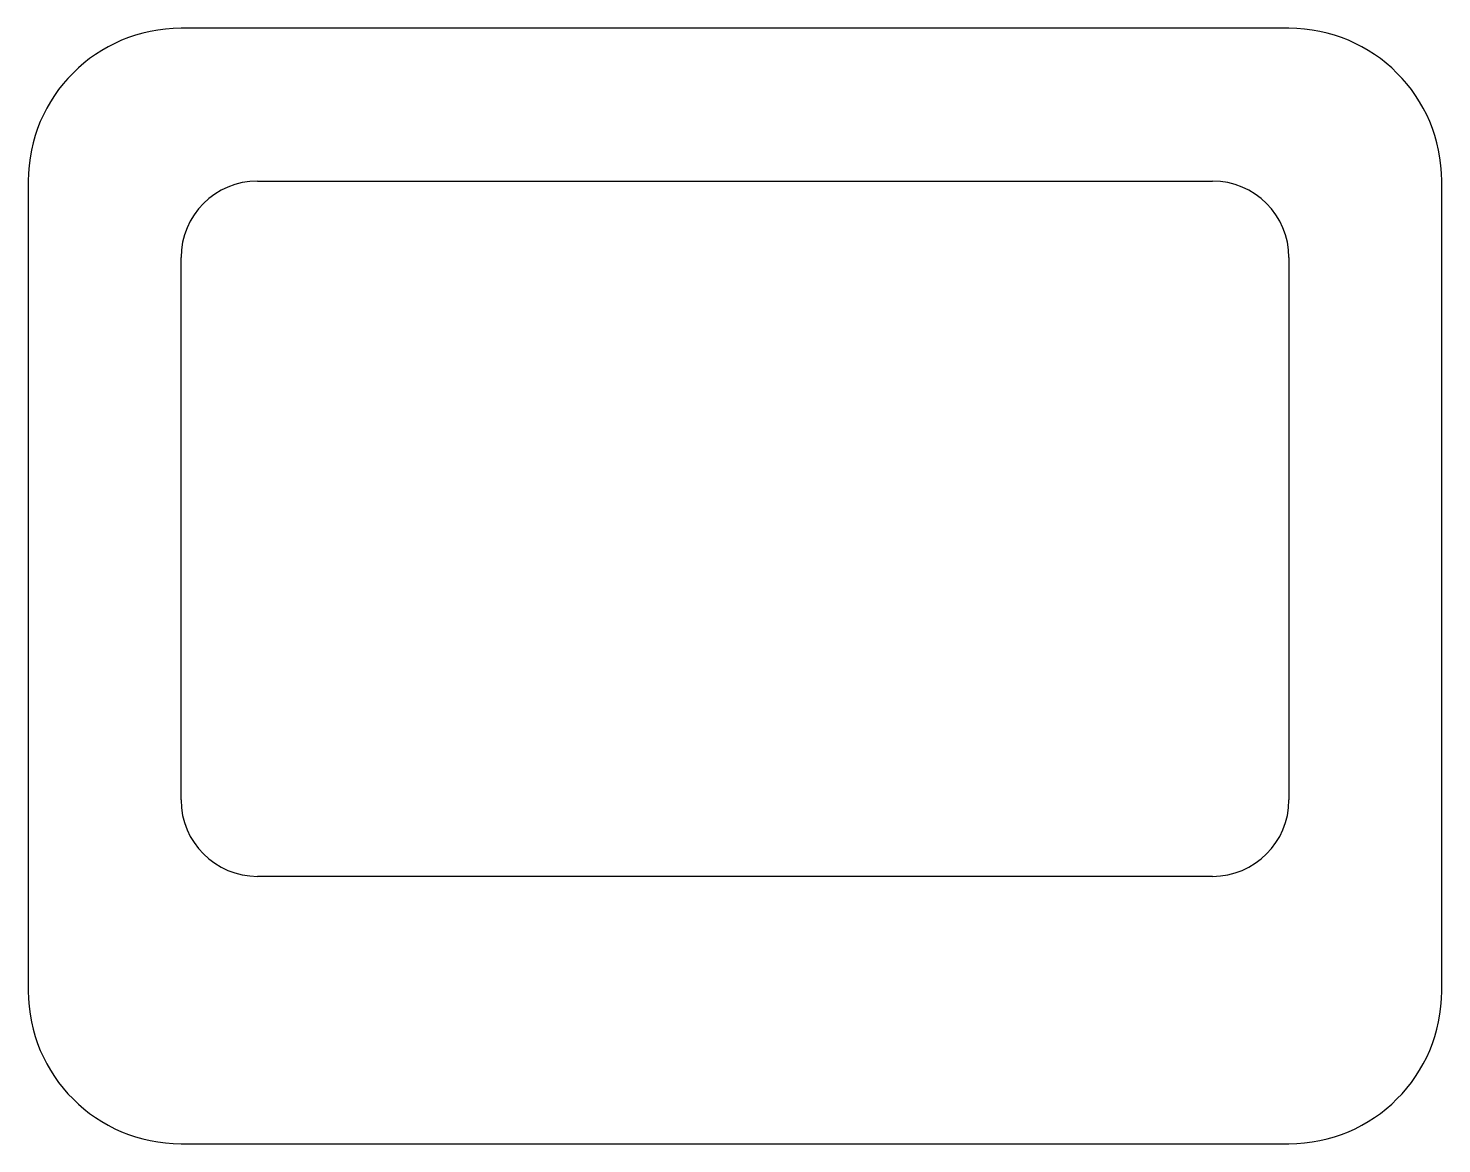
# Model space of a CAD drawing. Extents: x 3294.3 to 3331.3, y 1059.4 to 1088.6.
import ezdxf

# ---------------------------------------------------------------- set-up
doc = ezdxf.new("R2010")
doc.units = 0
doc.layers.get('0').update_dxf_attribs({"linetype": 'CONTINUOUS'})

msp = doc.modelspace()

# ---------------------------------------------------------------- linework, layer by layer
at = {"color": 0, "linetype": 'CONTINUOUS'}
for p, q in [((3327.343, 1088.62), (3298.343, 1088.62)), ((3294.343, 1084.62), (3294.343, 1063.42)), ((3300.343, 1084.62), (3325.343, 1084.62)), ((3331.343, 1063.42), (3331.343, 1084.62)), ((3298.343, 1068.42), (3298.343, 1082.62)), ((3327.343, 1082.62), (3327.343, 1068.42)), ((3325.343, 1066.42), (3300.343, 1066.42)), ((3298.343, 1059.42), (3327.343, 1059.42))]:
    msp.add_line(p, q, dxfattribs=at)
for centre, radius, start, end in [((3298.343, 1084.62), 4, 90, 180), ((3327.343, 1084.62), 4, 0, 90), ((3300.343, 1082.62), 2, 90, 180), ((3325.343, 1082.62), 2, 0, 90), ((3300.343, 1068.42), 2, 180, 270), ((3325.343, 1068.42), 2, 270, 0), ((3298.343, 1063.42), 4, 180, 270), ((3327.343, 1063.42), 4, 270, 0)]:
    msp.add_arc(centre, radius, start, end, dxfattribs=at)

doc.saveas('drawing.dxf')
